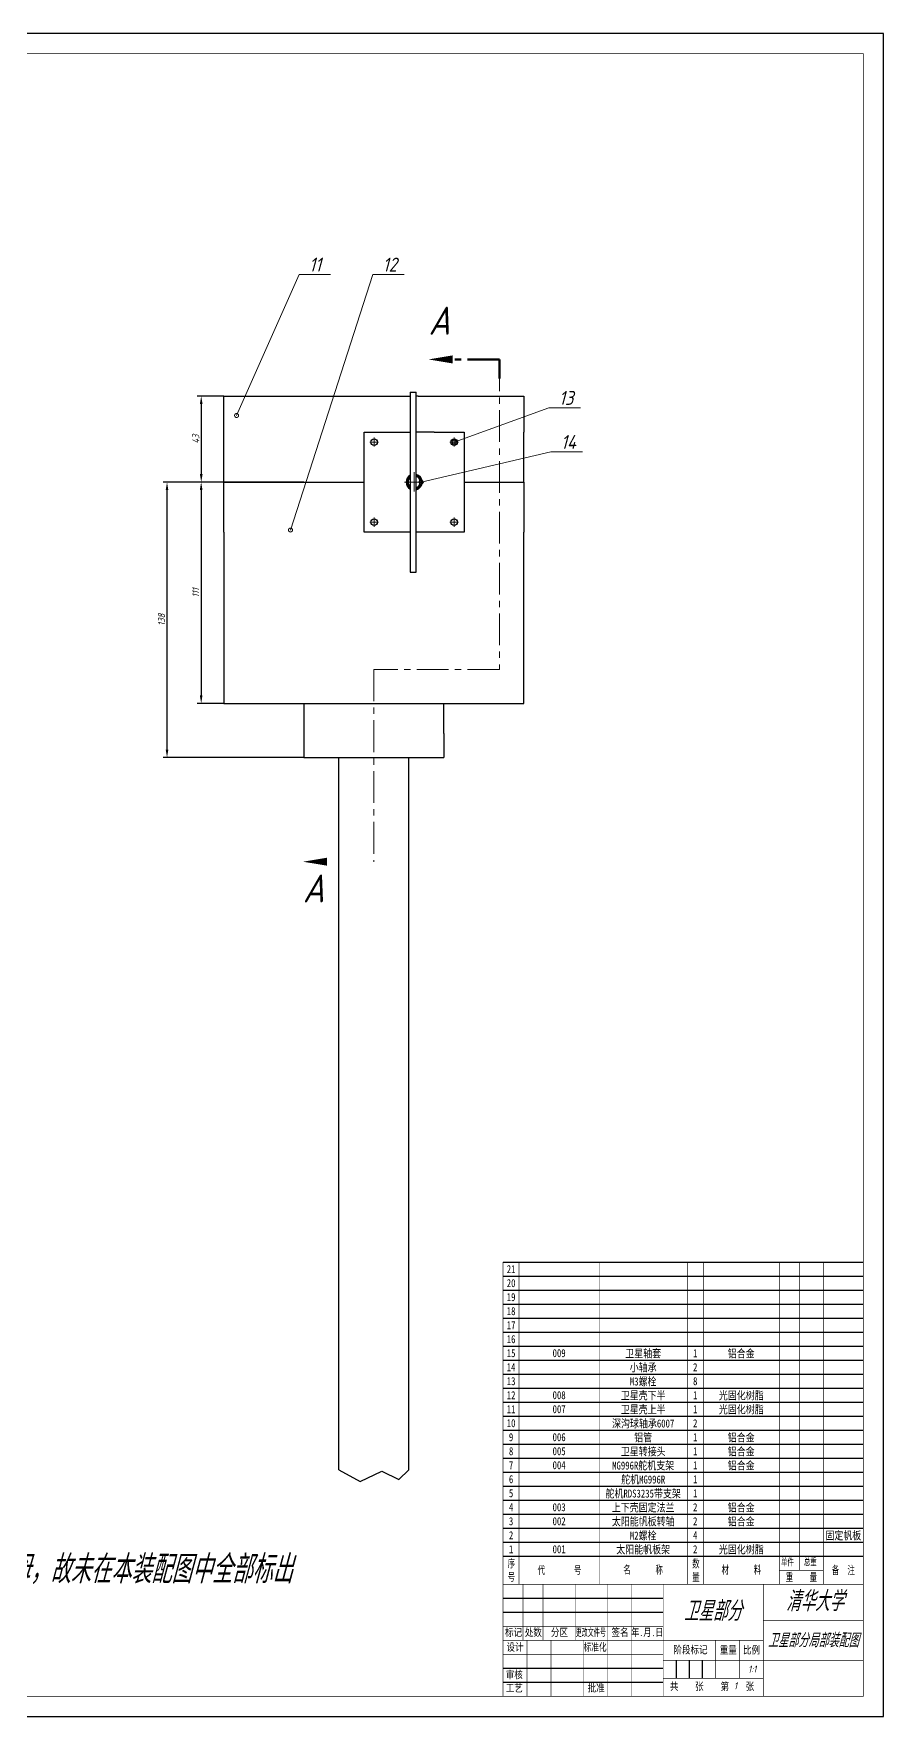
# Model space of a CAD drawing. Header units: millimetres. Extents: x -965 to 1239, y 50 to 1073.
# Drawn here: x 814 to 1239, y 50 to 891 of the extents above; entities that cross this region are included whole.
import ezdxf
from ezdxf import colors
from ezdxf.entities.mleader import LeaderData, LeaderLine
from ezdxf.enums import TextEntityAlignment as Align
from ezdxf.math import Vec2, Vec3

# ---------------------------------------------------------------- set-up
doc = ezdxf.new("R2010")
doc.units = ezdxf.units.MM
doc.header["$LTSCALE"] = 0.5
doc.linetypes.add('CENTER', pattern=[50.8, 31.75, -6.35, 6.35, -6.35])
doc.layers.add('draw', color=7, linetype='Continuous')
doc.layers.add('tf', color=7, linetype='Continuous')
for name, color, linetype, lineweight in [('尺寸标注', 7, 'Continuous', 15), ('文字标注', 7, 'Continuous', 15), ('点画线', 1, 'CENTER', 15), ('粗实线', 7, 'Continuous', 30)]:
    doc.layers.add(name, color=color, linetype=linetype, lineweight=lineweight)
doc.styles.add('BIAOTILAN', font='SimSun.ttf', dxfattribs={"width": 0.66, "height": 7})
doc.styles.add('LABLE_FS', font='SimSun.ttf', dxfattribs={"width": 0.66, "height": 4})
doc.styles.add('国标汉字3.5', font='gbeitc.shx', dxfattribs={"height": 3.5, "bigfont": 'gbcbig.shx'})
doc.dimstyles.new('国标尺寸', dxfattribs={"dimtxt": 3.5, "dimasz": 4, "dimexe": 2, "dimexo": 0, "dimgap": 1, "dimtad": 1, "dimtoh": 1, "dimdsep": 46, "dimtxsty": '国标汉字3.5', "dimcen": 3.5, "dimaunit": 1, "dimadec": 0, "dimazin": 1, "dimtfac": 1, "dimtmove": 0, "dimatfit": 3, "dimfxl": 1, "dimarcsym": 2})

# ---------------------------------------------------------------- blocks, each defined once
blk = doc.blocks.new('BTLABLE')
for points in [[(0, 0, 0.3, 0.3, 0), (0, 7, 0.3, 0.3, 0), (0, 14, 0, 0, 0)], [(8, 0, 0.3, 0.3, 0), (8, 7, 0.3, 0.3, 0), (8, 14, 0, 0, 0)], [(48, 0, 0.3, 0.3, 0), (48, 7, 0.3, 0.3, 0), (48, 14, 0, 0, 0)], [(92, 0, 0.3, 0.3, 0), (92, 7, 0.3, 0.3, 0), (92, 14, 0, 0, 0)], [(100, 0, 0.3, 0.3, 0), (100, 7, 0.3, 0.3, 0), (100, 14, 0, 0, 0)], [(138, 0, 0.3, 0.3, 0), (138, 7, 0.3, 0.3, 0), (138, 14, 0, 0, 0)], [(148, 7, 0.3, 0.3, 0), (148, 14, 0, 0, 0)], [(160, 0, 0.3, 0.3, 0), (160, 7, 0.3, 0.3, 0), (160, 14, 0, 0, 0)], [(180, 0, 0.3, 0.3, 0), (180, 7, 0.3, 0.3, 0), (180, 14, 0, 0, 0)]]:
    blk.add_lwpolyline(points, format="xyseb")
at = {"const_width": 0.3}
for points in [[(0, 14), (180, 14)], [(0, 0), (180, 0)]]:
    blk.add_lwpolyline(points, dxfattribs=at)
at = {"layer": 'draw', "const_width": 0.3}
blk.add_lwpolyline([(138, 7), (160, 7)], dxfattribs=at)
at = {"layer": 'draw', "style": 'LABLE_FS'}
for s, insert, char_height, width, attachment_point in [('序号', (4.15, 6.85), 4, 6.097, 5), ('代       号', (28.18, 6.85), 4, 29.7678, 5), ('名      称', (69.96, 7.03), 4, 34.4302, 5), ('数量', (96.32, 6.85), 4, 6.097, 5), ('材      料', (119.09, 7.03), 4, 34.4302, 5), ('单件', (138.82, 12.94), 3.5, 8, 1), ('总重', (150.29, 12.94), 3.5, 8, 1), ('备  注', (170.02, 6.85), 4, 17.2151, 5), ('重    量', (149.04, 3.45), 4, 19.7256, 5)]:
    blk.add_mtext(s, dxfattribs=dict(at, insert=insert, char_height=char_height, width=width, attachment_point=attachment_point))
blk = doc.blocks.new('Btl')
at = {"const_width": 0.3}
for points in [[(-180, 56), (-180, 0)], [(0, 56), (-180, 56)], [(0, 0), (0, 56)], [(-180, 0), (0, 0)]]:
    blk.add_lwpolyline(points, dxfattribs=at)
at = {"layer": 'tf'}
for p, q in [((-180, 49), (-100, 49)), ((-180, 42), (-100, 42)), ((-93.5, 18), (-93.5, 9)), ((-87, 18), (-87, 9)), ((-80.5, 18), (-80.5, 9)), ((-180, 14), (-100, 14)), ((-180, 7), (-100, 7))]:
    blk.add_line(p, q, dxfattribs=at)
at = {"layer": 'tf', "const_width": 0.3}
for points in [[(-170, 56), (-170, 28)], [(-160, 56), (-160, 28)], [(-144, 56), (-144, 28)], [(-128, 56), (-128, 28)], [(-116, 56), (-116, 28)], [(-100, 56), (-100, 0)], [(-50, 56), (-50, 0)], [(-180, 35), (-100, 35)], [(-50, 38), (0, 38)], [(-100, 28), (-180, 28)], [(-168, 28), (-168, 0)], [(-156, 28), (-156, 0)], [(-140, 28), (-140, 0)], [(-128, 28), (-128, 0)], [(-116, 28), (-116, 0)], [(-100, 28), (-50, 28)], [(-74, 28), (-74, 9)], [(-62, 28), (-62, 18), (-62, 9)], [(-180, 21), (-100, 21)], [(-100, 18), (-50, 18)], [(-50, 18), (0, 18)], [(-100, 9), (-50, 9)]]:
    blk.add_lwpolyline(points, dxfattribs=at)
at = {"layer": 'tf'}
blk.add_blockref('BTLABLE', (-180, 56), dxfattribs=at)
at = {"style": 'BIAOTILAN'}
for s, width, p in [('标记', 0.8, (-179.01, 30.1)), ('处数', 0.8, (-169.14, 30.1)), ('分区', 0.8, (-156.11, 30.1)), ('更改文件号', 0.57, (-143.78, 30.1)), ('签名', 0.8, (-125.81, 30.1)), ('年.月.日', 0.75, (-115.94, 30.1)), ('设计', 0.8, (-178.3, 22.71)), ('标准化', 0.72, (-139.77, 22.71)), ('阶段标记', 0.8, (-94.86, 21.39)), ('重量', 0.8, (-71.74, 21.29)), ('比例', 0.8, (-60.12, 21.29)), ('审核', 0.8, (-178.65, 8.95)), ('工艺', 0.8, (-178.65, 2.3)), ('批准', 0.8, (-137.79, 2.3)), ('共    张', 0.8, (-96.62, 3.1))]:
    blk.add_text(s, height=3.8, dxfattribs=dict(at, width=width)).set_placement(p)
at = {"style": 'BIAOTILAN', "width": 0.8}
blk.add_text('第    张', height=3.8, dxfattribs=at).set_placement((-62.93, 5.1), align=Align.MIDDLE)
blk = doc.blocks.new('tf')
at = {"layer": 'tf', "color": 0, "lineweight": 25}
blk.add_lwpolyline([(-594.5, -420.5), (594.5, -420.5), (594.5, 420.5), (-594.5, 420.5)], close=True, dxfattribs=at)
at = {"layer": 'tf', "color": 0, "lineweight": 25, "const_width": 0.3}
blk.add_lwpolyline([(-569.5, -410.5), (584.5, -410.5), (584.5, 410.5), (-569.5, 410.5)], close=True, dxfattribs=at)
at = {"layer": 'tf', "color": 0, "lineweight": 25}
blk.add_blockref('Btl', (584.5, -410.5), dxfattribs=at)
blk = doc.blocks.new('lable')
at = {"lineweight": 25}
for p, q in [((0, 7), (180, 7)), ((0, 0), (180, 0))]:
    blk.add_line(p, q, dxfattribs=at)
at = {"lineweight": 25, "const_width": 0.3}
for points in [[(0, 0), (0, 7)], [(8, 0), (8, 7)], [(48, 0), (48, 7)], [(92, 0), (92, 7)], [(100, 0), (100, 7)], [(138, 0), (138, 7)], [(148, 0), (148, 7)], [(160, 0), (160, 7)], [(180, 0), (180, 7)]]:
    blk.add_lwpolyline(points, dxfattribs=at)
at = {"layer": 'draw', "lineweight": 25, "style": 'LABLE_FS', "width": 0.8}
for tag, p in [('NO', (4, 3.5)), ('DIA_NO', (28, 3.5)), ('NAME', (70, 3.5)), ('NUM', (96, 3.5)), ('MATERIAL', (119, 3.5)), ('ONE', (143, 3.5)), ('ALL', (154, 3.5)), ('NOTICE', (170, 3.5))]:
    blk.add_attdef(tag, text='', height=4, dxfattribs=at).set_placement(p, align=Align.MIDDLE)
blk = doc.blocks.new('_DotSmall')
at = {"color": 0, "linetype": 'ByBlock', "lineweight": 15, "const_width": 0.5}
blk.add_lwpolyline([(-0.0625, 0, 1), (0.0625, 0, 1)], format="xyb", close=True, dxfattribs=at)
blk = doc.blocks.new('*D30')
at = {"layer": 'Defpoints', "color": 0, "lineweight": 15, "transparency": 16777216}
for p in [(909.45, 709.87), (898.17, 666.87), (909.45, 666.87)]:
    blk.add_point(p, dxfattribs=at)
at = {"layer": '尺寸标注', "color": 0, "lineweight": -2, "transparency": 16777216}
for p, q in [((909.45, 709.87), (896.17, 709.87)), ((898.17, 705.87), (898.17, 670.87)), ((909.45, 666.87), (896.17, 666.87))]:
    blk.add_line(p, q, dxfattribs=at)
at = {"layer": '尺寸标注', "color": 0, "lineweight": 15, "transparency": 16777216}
for points in [[(897.5, 705.87), (898.84, 705.87), (898.17, 709.87)], [(897.5, 670.87), (898.84, 670.87), (898.17, 666.87)]]:
    blk.add_solid(points, dxfattribs=at)
at = {"layer": '尺寸标注', "color": 0, "lineweight": 15, "transparency": 16777216, "insert": (895.42, 688.37), "char_height": 3.5, "attachment_point": 5, "rotation": 90, "style": '国标汉字3.5'}
blk.add_mtext('43', dxfattribs=at)
blk = doc.blocks.new('*D31')
at = {"layer": 'Defpoints', "color": 0, "lineweight": 15, "transparency": 16777216}
for p in [(909.45, 666.87), (898.14, 556.22), (909.45, 556.22)]:
    blk.add_point(p, dxfattribs=at)
at = {"layer": '尺寸标注', "color": 0, "lineweight": -2, "transparency": 16777216}
for p, q in [((909.45, 666.87), (896.14, 666.87)), ((898.14, 662.87), (898.14, 560.22)), ((909.45, 556.22), (896.14, 556.22))]:
    blk.add_line(p, q, dxfattribs=at)
at = {"layer": '尺寸标注', "color": 0, "lineweight": 15, "transparency": 16777216}
for points in [[(897.47, 662.87), (898.8, 662.87), (898.14, 666.87)], [(897.47, 560.22), (898.8, 560.22), (898.14, 556.22)]]:
    blk.add_solid(points, dxfattribs=at)
at = {"layer": '尺寸标注', "color": 0, "lineweight": 15, "transparency": 16777216, "insert": (895.39, 611.55), "char_height": 3.5, "attachment_point": 5, "rotation": 90, "style": '国标汉字3.5'}
blk.add_mtext('111', dxfattribs=at)
blk = doc.blocks.new('*D32')
at = {"layer": 'Defpoints', "color": 0, "lineweight": 15, "transparency": 16777216}
for p in [(881.08, 666.87), (949.45, 666.87), (949.45, 529.22)]:
    blk.add_point(p, dxfattribs=at)
at = {"layer": '尺寸标注', "color": 0, "lineweight": -2, "transparency": 16777216}
for p, q in [((949.45, 666.87), (879.08, 666.87)), ((881.08, 533.22), (881.08, 662.87)), ((949.45, 529.22), (879.08, 529.22))]:
    blk.add_line(p, q, dxfattribs=at)
at = {"layer": '尺寸标注', "color": 0, "lineweight": 15, "transparency": 16777216}
for points in [[(880.41, 662.87), (881.75, 662.87), (881.08, 666.87)], [(880.41, 533.22), (881.75, 533.22), (881.08, 529.22)]]:
    blk.add_solid(points, dxfattribs=at)
at = {"layer": '尺寸标注', "color": 0, "lineweight": 15, "transparency": 16777216, "insert": (878.33, 598.05), "char_height": 3.5, "attachment_point": 5, "rotation": 90, "style": '国标汉字3.5'}
blk.add_mtext('138', dxfattribs=at)

msp = doc.modelspace()

# ---------------------------------------------------------------- linework, layer by layer
at = {"layer": '点画线', "color": 18, "lineweight": 15, "true_color": 0x000000}
for p, q in [((1047.142, 728.186), (1047.147, 573.225)), ((1047.147, 573.225), (984.447, 573.225)), ((984.447, 573.225), (984.447, 477.138))]:
    msp.add_line(p, q, dxfattribs=at)
at = {"layer": '点画线', "color": 18, "lineweight": 50, "true_color": 0x000000}
msp.add_line((1047.142, 728.186), (1047.142, 718.586), dxfattribs=at)
at = {"layer": '点画线', "lineweight": 15}
for p, q in [((982.342, 686.875), (986.759, 686.875)), ((984.547, 689.167), (984.547, 684.583)), ((1022.338, 686.875), (1026.755, 686.875)), ((1024.543, 689.167), (1024.543, 684.583)), ((978.871, 666.871), (975.86, 666.871)), ((999.666, 666.875), (1009.413, 666.875)), ((1004.54, 662.104), (1004.54, 671.776)), ((984.547, 649.167), (984.547, 644.583)), ((1024.543, 649.167), (1024.543, 644.583)), ((982.342, 646.875), (986.759, 646.875)), ((1022.338, 646.875), (1026.755, 646.875))]:
    msp.add_line(p, q, dxfattribs=at)
at = {"layer": '点画线', "color": 18, "lineweight": 50, "true_color": 0x000000}
for points in [[(1023.785, 728.186, 4, 0, 0), (1011.785, 728.186, 0, 0, 0)], [(984.447, 486.689, 0, 0, 0), (984.447, 477.138, 0, 0, 0), (961.09, 477.138, 0, 16, 0)], [(961.09, 477.138, 4, 0, 0), (949.09, 477.138, 0, 0, 0)]]:
    msp.add_lwpolyline(points, format="xyseb", dxfattribs=at)
msp.add_lwpolyline([(1047.142, 728.186), (1023.785, 728.186)], dxfattribs=at)
at = {"layer": '点画线', "lineweight": 15}
for start, end in [(124.849905, 235.150095), (286.60155, 73.39845)]:
    msp.add_arc((1004.547, 666.875), 3.5, start, end, dxfattribs=at)
at = {"layer": '粗实线', "lineweight": 30}
for p, q in [((909.447, 691.875), (909.447, 709.875)), ((909.447, 709.875), (1002.547, 709.875)), ((1002.547, 711.875), (1005.547, 711.875)), ((1002.547, 711.875), (1002.547, 621.875)), ((1005.547, 693.875), (1005.547, 711.875)), ((1006.547, 709.875), (1005.547, 709.875)), ((1006.547, 709.875), (1059.447, 709.875)), ((1059.447, 709.875), (1059.447, 691.875)), ((909.447, 641.875), (909.447, 691.875)), ((979.547, 641.875), (979.547, 691.875)), ((979.547, 691.875), (1002.547, 691.875)), ((1005.547, 621.875), (1005.547, 693.875)), ((1014.547, 691.875), (1005.547, 691.875)), ((1014.547, 691.875), (1029.547, 691.875)), ((1029.547, 691.875), (1029.547, 641.875)), ((1059.447, 666.875), (1059.447, 691.875)), ((909.447, 666.875), (979.547, 666.875)), ((1029.547, 666.875), (1059.447, 666.875)), ((1059.447, 666.875), (1059.447, 641.875)), ((909.447, 641.875), (909.447, 556.225)), ((1002.547, 641.875), (979.547, 641.875)), ((1029.547, 641.875), (1005.547, 641.875)), ((1059.447, 556.225), (1059.447, 641.875)), ((1002.547, 621.875), (1005.547, 621.875)), ((909.447, 556.225), (1059.447, 556.225)), ((949.447, 556.225), (949.447, 541.225)), ((1019.447, 541.225), (1019.447, 556.225)), ((949.447, 541.225), (949.447, 531.225)), ((1019.447, 541.225), (1019.447, 531.225)), ((949.447, 531.225), (949.447, 529.225)), ((1019.447, 531.225), (1019.447, 529.225)), ((949.447, 529.225), (1019.447, 529.225)), ((966.947, 173.225), (966.947, 529.225)), ((1001.947, 173.225), (1001.947, 529.225))]:
    msp.add_line(p, q, dxfattribs=at)
msp.add_lwpolyline([(966.947, 173.225), (977.619, 167.292), (988.354, 172.563), (996.917, 168.409), (1001.947, 173.225)], dxfattribs=at)
for centre in [(984.547, 686.875), (1024.543, 686.875), (984.547, 646.875), (1024.543, 646.875)]:
    msp.add_circle(centre, 1.65, dxfattribs=at)
for radius, start, end in [(4, 120, 240), (3, 131.810315, 228.189685), (4, 284.477512, 75.522488), (3, 289.471221, 70.528779)]:
    msp.add_arc((1004.547, 666.875), radius, start, end, dxfattribs=at)

# ---------------------------------------------------------------- block references
at = {"layer": '文字标注'}
msp.add_blockref('tf', (644.5, 470.5), dxfattribs=at)
for p, values in [((1049, 270), {'NO': '21'}), ((1049, 263), {'NO': '20'}), ((1049, 256), {'NO': '19'}), ((1049, 249), {'NO': '18'}), ((1049, 242), {'NO': '17'}), ((1049, 235), {'NO': '16'}), ((1049, 228), {'NO': '15', 'DIA_NO': '009', 'NAME': '卫星轴套', 'NUM': '1', 'MATERIAL': '铝合金'}), ((1049, 221), {'NO': '14', 'NAME': '小轴承', 'NUM': '2'}), ((1049, 214), {'NO': '13', 'NAME': 'M3螺栓', 'NUM': '8'}), ((1049, 207), {'NO': '12', 'DIA_NO': '008', 'NAME': '卫星壳下半', 'NUM': '1', 'MATERIAL': '光固化树脂'}), ((1049, 200), {'NO': '11', 'DIA_NO': '007', 'NAME': '卫星壳上半', 'NUM': '1', 'MATERIAL': '光固化树脂'}), ((1049, 193), {'NO': '10', 'NAME': '深沟球轴承6007', 'NUM': '2'}), ((1049, 186), {'NO': '9', 'DIA_NO': '006', 'NAME': '铝管', 'NUM': '1', 'MATERIAL': '铝合金'}), ((1049, 179), {'NO': '8', 'DIA_NO': '005', 'NAME': '卫星转接头', 'NUM': '1', 'MATERIAL': '铝合金'}), ((1049, 172), {'NO': '7', 'DIA_NO': '004', 'NAME': 'MG996R舵机支架', 'NUM': '1', 'MATERIAL': '铝合金'}), ((1049, 165), {'NO': '6', 'NAME': '舵机MG996R', 'NUM': '1'}), ((1049, 158), {'NO': '5', 'NAME': '舵机RDS3235带支架', 'NUM': '1'}), ((1049, 151), {'NO': '4', 'DIA_NO': '003', 'NAME': '上下壳固定法兰', 'NUM': '2', 'MATERIAL': '铝合金'}), ((1049, 144), {'NO': '3', 'DIA_NO': '002', 'NAME': '太阳能帆板转轴', 'NUM': '2', 'MATERIAL': '铝合金'}), ((1049, 137), {'NO': '2', 'NAME': 'M2螺栓', 'NUM': '4', 'NOTICE': '固定帆板'}), ((1049, 130), {'NO': '1', 'DIA_NO': '001', 'NAME': '太阳能帆板架', 'NUM': '2', 'MATERIAL': '光固化树脂'})]:
    msp.add_blockref('lable', p, dxfattribs=at).add_auto_attribs(values)

# ---------------------------------------------------------------- texts
at = {"layer": '尺寸标注', "lineweight": 15, "style": '国标汉字3.5'}
for s, width, insert, char_height, attachment_point in [('注：\\P\\pxi-3,l3,t3;1.^I由于大部分连接均采用M3的螺栓与螺母，故未在本装配图中全部标出\\P2.^I零件8与9之间通过螺纹连接', 393.06394, (589.256, 153.841), 14, 1), ('卫星部分局部装配图', 50, (1204, 88), 7, 5)]:
    msp.add_mtext_dynamic_manual_height_columns(s, width=width, gutter_width=17.5, heights=[0], dxfattribs=dict(at, insert=insert, char_height=char_height, attachment_point=attachment_point))
at = {"layer": '文字标注', "color": 18, "lineweight": 15, "true_color": 0x000000, "char_height": 14, "attachment_point": 1, "style": '国标汉字3.5'}
for insert in [(1011.785, 754.557), (948.914, 470.782)]:
    msp.add_mtext_dynamic_manual_height_columns('A', width=17.34581, gutter_width=35, heights=[0], dxfattribs=dict(at, insert=insert))
at = {"layer": '文字标注', "attachment_point": 1, "style": '国标汉字3.5'}
for s, insert, char_height, width in [('清华大学', (1190.344, 112.553), 10, 60), ('卫星部分', (1139.284, 107.663), 10, 60), ('1:1', (1171.418, 75.357), 3.5, 8.84742)]:
    msp.add_mtext(s, dxfattribs=dict(at, insert=insert, char_height=char_height, width=width))
at = {"layer": '文字标注', "insert": (1164.322, 66.983), "char_height": 3.5, "attachment_point": 1, "style": '国标汉字3.5'}
msp.add_mtext_dynamic_manual_height_columns('1', width=3.59951, gutter_width=50, heights=[0], dxfattribs=at)

# ---------------------------------------------------------------- dimensions: what is measured, and where the dimension line sits
at = {"layer": '尺寸标注', "lineweight": 15}
for base, p1, p2, text, picture, middle in [((898.171, 666.875), (909.447, 709.875), (909.447, 666.875), '43', '*D30', (895.421, 688.375)), ((881.081, 666.875), (949.447, 529.225), (949.447, 666.875), '138', '*D32', (878.331, 598.05)), ((898.138, 556.225), (909.447, 666.875), (909.447, 556.225), '111', '*D31', (895.388, 611.55))]:
    dim = msp.add_linear_dim(base=base, p1=p1, p2=p2, angle=90, text=text, dimstyle='国标尺寸', override={"dimldrblk": 'DotSmall'}, dxfattribs=at)
    dim.commit()
    dim.dimension.update_dxf_attribs({"geometry": picture, "text_midpoint": middle})

# ---------------------------------------------------------------- leaders
ml = msp.add_multileader_mtext('Standard', dxfattribs=at)
ml.set_content('11', color=256, style='国标汉字3.5')
ml.set_leader_properties(lineweight=15)
ml.set_arrow_properties(name='DOTSMALL')
ml.build(insert=Vec2(0, 0))
ml.multileader.update_dxf_attribs({"text_left_attachment_type": 6, "dogleg_length": 0.5})
ctx = ml.context
ctx.base_point, ctx.char_height, ctx.landing_gap_size, ctx.plane_origin = Vec3(948.092, 770.666), 7, 4, Vec3(915.848, 700.164)
ctx.left_attachment = 6
notes = []
notes.append((ctx, [(0, (1, 1, 0), (947.092, 770.666), (1, 0), 1, [(0, [(915.848, 700.164)], 0, [])])]))
ctx.mtext.insert, ctx.mtext.flow_direction = Vec3(952.092, 779.066), 5
ml = msp.add_multileader_mtext('Standard', dxfattribs=at)
ml.set_content('12', color=256, style='国标汉字3.5')
ml.set_leader_properties(lineweight=15)
ml.set_arrow_properties(name='DOTSMALL')
ml.build(insert=Vec2(0, 0))
ml.multileader.update_dxf_attribs({"text_left_attachment_type": 6, "dogleg_length": 0.5})
ctx = ml.context
ctx.base_point, ctx.char_height, ctx.landing_gap_size, ctx.plane_origin = Vec3(984.835, 770.666), 7, 4, Vec3(942.774, 642.918)
ctx.left_attachment = 6
notes.append((ctx, [(0, (1, 1, 0), (983.835, 770.666), (1, 0), 1, [(0, [(942.774, 642.918)], 0, [])])]))
ctx.mtext.insert, ctx.mtext.flow_direction = Vec3(988.835, 779.066), 5
ml = msp.add_multileader_mtext('Standard', dxfattribs=at)
ml.set_content('13', color=256, style='国标汉字3.5')
ml.set_leader_properties(lineweight=15)
ml.set_arrow_properties(name='DOTSMALL')
ml.build(insert=Vec2(0, 0))
ml.multileader.update_dxf_attribs({"text_left_attachment_type": 6, "dogleg_length": 0.5})
ctx = ml.context
ctx.base_point, ctx.char_height, ctx.landing_gap_size, ctx.plane_origin = Vec3(1072.921, 704.034), 7, 4, Vec3(1024.543, 686.875)
ctx.left_attachment = 6
notes.append((ctx, [(0, (1, 1, 0), (1071.921, 704.034), (1, 0), 1, [(0, [(1024.543, 686.875)], 0, [])])]))
ctx.mtext.insert, ctx.mtext.flow_direction = Vec3(1076.921, 712.434), 5
ml = msp.add_multileader_mtext('Standard', dxfattribs=at)
ml.set_content('14', color=256, style='国标汉字3.5')
ml.set_leader_properties(lineweight=15)
ml.set_arrow_properties(name='DOTSMALL')
ml.build(insert=Vec2(0, 0))
ml.multileader.update_dxf_attribs({"text_left_attachment_type": 6, "dogleg_length": 0.5})
ctx = ml.context
ctx.base_point, ctx.char_height, ctx.landing_gap_size, ctx.plane_origin = Vec3(1073.921, 681.996), 7, 4, Vec3(1008.047, 666.875)
ctx.left_attachment = 6
notes.append((ctx, [(0, (1, 1, 0), (1072.921, 681.996), (1, 0), 1, [(0, [(1008.047, 666.875)], 0, [])])]))
ctx.mtext.insert, ctx.mtext.flow_direction = Vec3(1077.921, 690.396), 5
for ctx, leaders in notes:
    for number, flags, end, landing, length, lines in leaders:
        leader = LeaderData()
        leader.index, (leader.has_last_leader_line, leader.has_dogleg_vector, leader.attachment_direction) = number, flags
        leader.last_leader_point, leader.dogleg_vector, leader.dogleg_length = Vec3(end), Vec3(landing), length
        for number, points, colour, breaks in lines:
            line = LeaderLine()
            line.index, line.vertices, line.color, line.breaks = number, Vec3.list(points), colors.encode_raw_color(colour), breaks
            leader.lines.append(line)
        ctx.leaders.append(leader)

doc.saveas('drawing.dxf')
